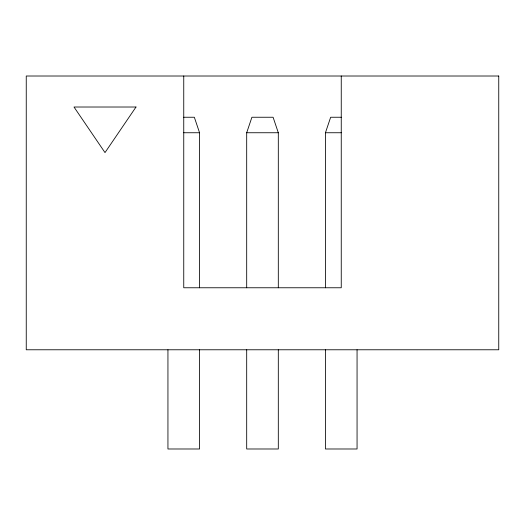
<?xml version="1.0" encoding="UTF-8"?>
<svg xmlns="http://www.w3.org/2000/svg" width="525" height="525" viewBox="0 0 525 525"><rect width="100%" height="100%" fill="white"/><g stroke="black" fill="none" stroke-linecap="round" stroke-linejoin="round"><path stroke-width="0.79" d="M246.691 287.766L246.691 132.746L251.908 117.246L273.092 117.246L278.309 132.746L278.309 287.766M325.441 287.766L325.441 132.746L330.658 117.246L341.25 117.246M183.75 117.246L194.342 117.246L199.559 132.746L199.559 287.766M183.75 132.746L199.559 132.746M246.691 132.746L278.309 132.746M325.441 132.746L341.25 132.746M357.059 349.775L357.059 448.987L325.441 448.987L325.441 349.775M341.25 76.013L341.25 287.766L183.75 287.766L183.75 76.013M278.309 349.775L278.309 448.987L246.691 448.987L246.691 349.775M199.559 349.775L199.559 448.987L167.941 448.987L167.941 349.775M136.001 107.015L105 152.591L73.999 107.015L136.001 107.015M498.75 76.013L26.25 76.013L26.25 349.775L498.75 349.775L498.75 76.013"/></g></svg>
